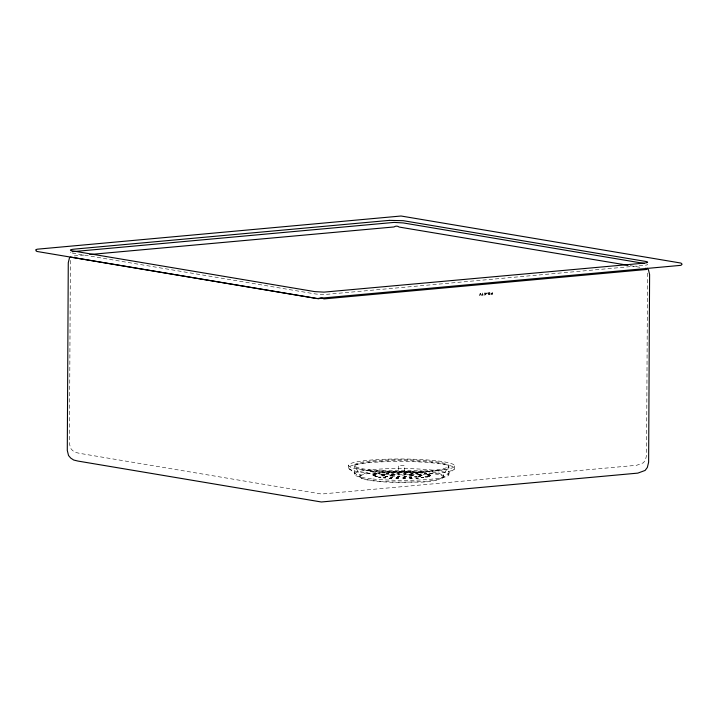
<?xml version="1.0" encoding="UTF-8"?>
<svg xmlns="http://www.w3.org/2000/svg" width="718" height="718" viewBox="0 0 718 718"><rect width="100%" height="100%" fill="white"/><g stroke="black" fill="none" stroke-linecap="round" stroke-linejoin="round"><path stroke-width="0.54" stroke-dasharray="3.59 2.69" d="M70.382 260.401L69.431 443.553L70.552 448.194L72.572 450.554L75.291 452.331L79.213 453.282L321.556 494.029L636.678 465.282L643.346 462.832L645.383 460.103L646.559 455.32L647.519 272.167M348.58 467.858L348.589 465.363M354.342 474.203L354.378 466.386M359.871 476.671L359.88 474.418L360.248 475.101L354.8 466.161M372.624 474.661L375.37 474.724M372.813 475.54L375.559 475.594M373.818 474.867L372.902 474.616M374.006 475.738L373.091 475.495M374.168 473.826L376.914 473.88M374.724 476.384L377.471 476.447M374.841 474.84L375.37 474.553M375.029 475.711L375.568 475.424M375.361 474.024L374.446 473.781M375.918 476.581L375.002 476.339M376.385 473.997L376.914 473.709M376.941 476.555L377.471 476.267M377.345 473.063L380.1 473.126M378.233 477.156L380.989 477.21M378.548 473.27L377.623 473.018M379.436 477.353L378.512 477.111M379.571 473.234L380.1 472.947M380.459 477.326L380.989 477.039M381.079 474.948L383.825 475.011M381.949 475.783L384.695 475.837M381.967 472.435L384.713 472.498M382.272 475.145L381.357 474.903M382.506 474.14L385.261 474.203M383.134 477.793L385.88 477.856M383.143 475.98L382.227 475.729M383.161 472.641L382.245 472.39M383.295 475.119L383.825 474.831M383.699 474.338L382.784 474.095M384.166 475.953L384.704 475.666M384.184 472.615L384.713 472.318M384.327 478L383.403 477.748M384.731 474.311L385.261 474.024M385.027 476.537L387.774 476.59M385.351 477.973L385.88 477.676M386.078 473.458L388.824 473.512M386.221 476.734L385.306 476.492M387.244 476.707L387.783 476.42M387.271 473.656L386.356 473.413M387.729 471.977L390.475 472.04M388.294 473.629L388.824 473.341M388.923 472.184L388.007 471.932M389.093 478.278L391.849 478.332M389.632 475.128L392.378 475.19M389.937 477.12L392.683 477.183M389.946 472.157L390.475 471.87M390.287 478.475L389.371 478.233M390.825 475.334L389.91 475.083M391.13 477.326L390.215 477.075M391.319 478.448L391.849 478.161M391.346 472.974L394.101 473.036M391.481 474.356L394.227 474.41M391.822 475.917L394.568 475.971M391.849 475.298L392.378 475.011M392.154 477.29L392.683 477.003M392.54 473.171L391.624 472.929M392.674 474.553L391.759 474.311M393.015 476.115L392.1 475.872M393.572 473.144L394.101 472.857M393.697 474.526L394.227 474.239M394.038 476.088L394.568 475.801M394.272 471.726L397.027 471.78M395.474 471.923L394.55 471.681M395.762 478.556L398.508 478.61M396.085 477.47L398.831 477.533M396.498 471.897L397.027 471.609M396.668 473.88L399.414 473.943M396.955 478.753L396.04 478.511M397.278 477.676L396.363 477.425M397.216 476.402L399.962 476.465M397.691 472.758L400.438 472.812M397.862 474.077L396.946 473.835M397.978 478.726L398.508 478.439M398.302 477.641L398.831 477.353M398.409 476.608L397.494 476.357M398.885 474.051L399.414 473.763M398.885 472.956L397.969 472.713M399.432 476.572L399.962 476.285M399.908 472.929L400.438 472.641M401.2 471.681L403.947 471.744M402.394 471.879L401.47 471.636M402.708 478.619L405.455 478.682M402.735 477.542L405.482 477.596M403.202 473.889L405.957 473.952M403.417 471.852L403.947 471.564M403.758 476.42L406.505 476.474M403.902 478.825L402.977 478.574M403.929 477.739L403.004 477.497M404.333 472.821L407.088 472.884M404.405 474.095L403.48 473.844M404.925 478.789L405.455 478.502M404.952 477.712L405.482 477.425M404.952 476.617L404.028 476.375M405.428 474.06L405.957 473.772M405.526 473.027L404.611 472.776M405.975 476.59L406.505 476.303M406.559 473L407.088 472.713M408.057 471.861L410.804 471.914M408.596 474.383L411.351 474.445M408.937 475.944L411.692 475.998M409.072 477.326L411.818 477.38M409.251 472.058L408.327 471.807M409.493 478.466L412.24 478.529M409.798 474.58L408.874 474.338M410.131 476.142L409.215 475.899M410.265 477.524L409.35 477.273M410.274 472.031L410.804 471.744M410.481 473.171L413.236 473.234M410.687 478.673L409.772 478.421M410.795 475.163L413.541 475.226M410.822 474.553L411.351 474.266M411.163 476.115L411.692 475.828M411.288 477.497L411.818 477.21M411.674 473.377L410.759 473.126M411.71 478.646L412.24 478.35M411.988 475.37L411.064 475.119M412.706 473.35L413.236 473.063M413.012 475.334L413.541 475.047M414.349 476.842L417.095 476.896M414.421 472.238L417.167 472.3M415.39 473.763L418.136 473.826M415.542 477.039L414.618 476.797M415.695 478.107L418.441 478.17M415.614 472.435L414.699 472.193M416.566 477.012L417.095 476.725M416.584 473.961L415.668 473.718M416.637 472.408L417.167 472.121M416.889 478.314L415.973 478.062M417.616 473.934L418.145 473.647M417.912 478.278L418.441 477.991M417.912 476.16L420.658 476.214M418.468 474.517L421.215 474.58M419.106 476.357L418.19 476.115M419.348 475.352L422.094 475.406M419.662 474.715L418.747 474.472M419.895 472.803L422.642 472.866M420.129 476.33L420.658 476.043M420.542 475.549L419.617 475.307M420.685 474.688L421.224 474.401M420.928 477.56L423.674 477.623M421.089 473L420.165 472.758M421.565 475.522L422.094 475.235M422.121 477.766L421.206 477.515M422.112 472.974L422.642 472.686M423.144 477.739L423.674 477.443M424.132 473.512L426.878 473.575M424.859 476.869L427.605 476.923M425.325 473.718L424.401 473.467M426.052 477.066L425.137 476.824M426.348 473.683L426.878 473.395M426.86 474.329L429.606 474.392M427.075 477.039L427.605 476.752M427.237 476.061L429.983 476.115M427.919 475.199L430.665 475.253M428.054 474.535L427.138 474.284M428.431 476.258L427.515 476.016M429.113 475.397L428.197 475.154M429.077 474.499L429.615 474.212M429.454 476.231L429.983 475.944M430.136 475.37L430.665 475.083M443.284 477.084L443.293 474.84L442.943 475.513L448.49 466.637A47.253 5.923 0.3 0 0 383.502 460.067A47.253 5.923 0.3 0 0 372.911 470.182A47.253 5.923 0.3 0 0 448.49 466.637M448.84 474.679L448.876 466.862M454.665 468.396L454.682 465.892M479.445 295.08L479.409 295.152A4.317 3.393 -80.5 0 1 479.283 295.394C480.145 293.509 480.952 296.866 480.539 293.276L479.624 293.581L479.803 294.506A1.364 1.068 -80.5 0 0 479.543 294.892M492.207 293.33L490.941 294.542L491.911 293.285L491.148 292.307L492.207 293.222M70.427 252.512L70.903 252.063M442.934 477.766A41.707 5.223 0.3 0 0 385.575 471.968A41.707 5.223 0.3 0 0 376.223 480.898A41.707 5.223 0.3 0 0 442.934 477.766L454.225 469.258A53.042 6.65 0.3 0 0 381.267 461.88A53.042 6.65 0.3 0 0 369.375 473.243A53.042 6.65 0.3 0 0 454.225 469.258M488.662 292.657L489.559 292.513A1.131 0.889 -80.5 0 1 489.55 294.595L488.761 294.676M74.187 255.949L85.325 254.935M388.923 472.004L389.946 471.977M395.474 471.753L396.498 471.717M402.394 471.708L403.417 471.681M383.161 472.462L384.184 472.435M409.251 471.879L410.274 471.852M378.548 473.09L379.571 473.063M392.549 473L393.572 472.974M398.885 472.785L399.908 472.749M415.614 472.264L416.637 472.238M405.535 472.848L406.559 472.821M375.361 473.853L376.385 473.817M387.271 473.485L388.294 473.449M411.683 473.198L412.706 473.171M421.089 472.83L422.112 472.803M383.708 474.167L384.731 474.14M397.862 473.907L398.885 473.88M373.818 474.688L374.841 474.661M404.405 473.916L405.428 473.889M392.674 474.383L393.697 474.347M416.584 473.79L417.616 473.763M425.325 473.539L426.348 473.512M382.272 474.975L383.295 474.948M409.798 474.41L410.822 474.383M374.006 475.558L375.038 475.531M390.825 475.154L391.849 475.128M419.662 474.544L420.694 474.517M428.054 474.356L429.086 474.329M383.143 475.801L384.175 475.774M411.988 475.19L413.012 475.163M375.918 476.411L376.941 476.384M393.015 475.935L394.038 475.908M420.542 475.379L421.565 475.343M429.113 475.226L430.136 475.19M386.221 476.564L387.253 476.528M398.409 476.429L399.432 476.402M410.14 475.971L411.163 475.944M379.436 477.183L380.459 477.147M404.952 476.447L405.975 476.411M419.106 476.178L420.129 476.151M391.13 477.147L392.154 477.12M428.431 476.088L429.454 476.052M384.327 477.82L385.351 477.793M397.278 477.497L398.302 477.47M415.542 476.869L416.566 476.842M403.929 477.569L404.952 477.542M410.265 477.344L411.288 477.317M426.052 476.896L427.075 476.86M390.296 478.296L391.319 478.269M422.121 477.587L423.144 477.56M396.955 478.583L397.978 478.547M416.889 478.134L417.912 478.107M403.902 478.646L404.925 478.619M410.687 478.493L411.71 478.466M630.144 265.651L641.165 267.509M72.401 253.122L314.744 293.859A9.917 1.248 0.3 0 0 328.656 294.165L643.777 265.409A9.917 1.248 0.3 0 0 647.564 264.278M349.038 468.728L360.23 477.353M488.85 294.658A1.131 0.889 -80.5 0 1 488.77 292.657M360.382 475.621C359.835 478.816 364.223 479.068 366.306 479.759C377.928 482.011 389.82 482.299 401.613 482.487C414.825 481.078 431.428 484.569 442.782 477.138C443.32 473.934 438.931 473.683 436.849 473C425.236 470.739 413.335 470.452 401.541 470.272C388.33 471.681 371.727 468.19 360.382 475.621M398.382 466.009L398.481 474.993L404.602 475.136L404.737 465.767L400.904 465.282L398.382 466.009M480.288 293.572L479.875 294.218L480.288 293.572M481.527 295.116L482.559 295.304L482.568 293.088L481.563 293.177L482.316 293.393L481.581 294.416L482.308 294.353L482.308 295.044L481.527 295.116M483.501 294.936L484.551 295.125L484.569 292.908L484.3 294.856L483.501 294.936M485.673 292.8L485.664 295.017L485.924 294.03L486.921 293.94C487.154 297.243 487.19 290.314 486.921 293.653L485.924 293.743L485.673 292.8M492.207 292.208L492.198 294.425L492.207 292.208M488.473 293.536L488.967 294.425A0.987 0.772 -80.5 0 0 489.254 294.425L489.658 292.944L488.473 293.536M369.384 470.739A53.042 6.65 0.3 0 0 454.234 466.763A53.042 6.65 0.3 0 0 381.285 459.385A53.042 6.65 0.3 0 0 369.384 470.739M372.866 478.996A47.253 5.923 0.3 0 0 448.445 475.451A47.253 5.923 0.3 0 0 383.457 468.881A47.253 5.923 0.3 0 0 372.866 478.996M372.902 471.179A47.253 5.923 0.3 0 0 448.481 467.633A47.253 5.923 0.3 0 0 383.502 461.064A47.253 5.923 0.3 0 0 372.902 471.179"/><path stroke-width="1.08" d="M69.556 257.529L68.273 262.752L67.295 450.446L68.524 455.508L70.723 458.084L73.694 460.032L77.975 461.073L321.359 501.99L637.826 473.117L645.105 470.443L647.34 467.463L648.623 462.239L649.602 274.545L648.381 269.483M645.563 268.245L647.537 268.819A4.245 0.538 -88.8 0 0 646.873 269.456L323.899 298.921A4.245 4.182 46.3 0 0 318.792 298.814L70.4 257.053M72.132 251.713L394.065 222.409L403.247 222.93L644.486 263.488M89.777 254.531L394.047 226.951A4.245 4.182 46.3 0 1 399.154 227.059L627.945 265.283M36.035 249.81L36.026 250.887L37.022 251.471L316.961 298.535L680.969 265.328L682.1 264.188L680.978 263.075L401.039 216.01L37.031 249.218L36.035 249.81M389.344 220.381L74.223 249.137A9.917 1.248 0.3 0 0 72.41 250.869L314.753 291.616L323.935 292.136L643.786 263.165A9.917 1.248 0.3 0 0 645.599 261.424L403.256 220.686L389.344 220.381"/></g></svg>
